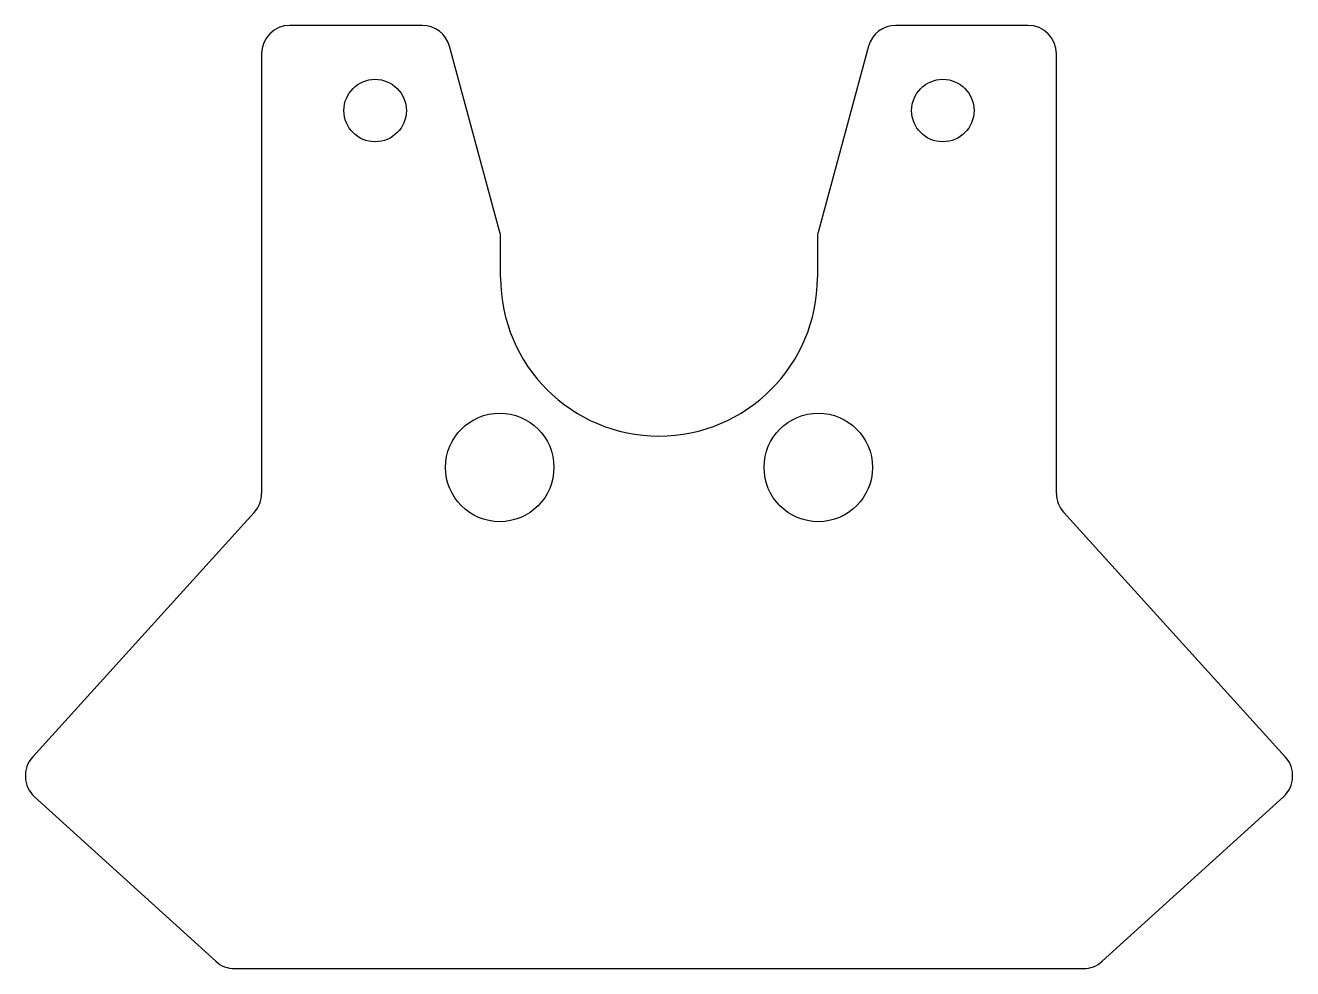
# Model space of a CAD drawing. Header units: millimetres. Extents: x 394 to 841, y 1320 to 1653.
import ezdxf

# ---------------------------------------------------------------- set-up
doc = ezdxf.new("R2010")
doc.units = ezdxf.units.MM

msp = doc.modelspace()

# ---------------------------------------------------------------- linework, layer by layer
at = {"color": 7, "linetype": 'Continuous', "lineweight": 25}
for p, q in [((534.25, 1652.65), (487.7, 1652.65)), ((747.7, 1652.65), (701.16, 1652.65)), ((561.56, 1580.14), (543.91, 1645.27)), ((691.5, 1645.27), (673.85, 1580.14)), ((477.7, 1642.65), (477.7, 1487.83)), ((757.7, 1487.83), (757.7, 1642.65)), ((561.9, 1563.85), (561.9, 1577.52)), ((673.5, 1577.52), (673.5, 1563.85)), ((475.11, 1481.11), (397.07, 1395.1)), ((838.34, 1395.1), (760.3, 1481.11)), ((397.75, 1380.97), (461.55, 1323.09)), ((773.86, 1323.09), (837.66, 1380.97)), ((468.27, 1320.5), (767.14, 1320.5))]:
    msp.add_line(p, q, dxfattribs=at)
for centre, radius in [((517.7, 1622.65), 11), ((717.7, 1622.65), 11), ((561.59, 1496.98), 19.1), ((673.82, 1496.98), 19.1)]:
    msp.add_circle(centre, radius, dxfattribs=at)
for centre, radius, start, end in [((487.7, 1642.65), 10, 90, 180), ((534.25, 1642.65), 10, 15.1631, 90), ((701.16, 1642.65), 10, 90, 164.8369), ((747.7, 1642.65), 10, 0, 90), ((551.9, 1577.52), 10, 360, 15.1631), ((683.5, 1577.52), 10, 164.8369, 180), ((617.7, 1563.85), 55.8, 180, 0), ((467.7, 1487.83), 10, 317.78, 0), ((767.7, 1487.83), 10, 180, 222.22), ((404.47, 1388.38), 10, 137.78, 227.78), ((830.94, 1388.38), 10, 312.22, 42.22), ((468.27, 1330.5), 10, 227.78, 270), ((767.14, 1330.5), 10, 270, 312.22)]:
    msp.add_arc(centre, radius, start, end, dxfattribs=at)

doc.saveas('drawing.dxf')
